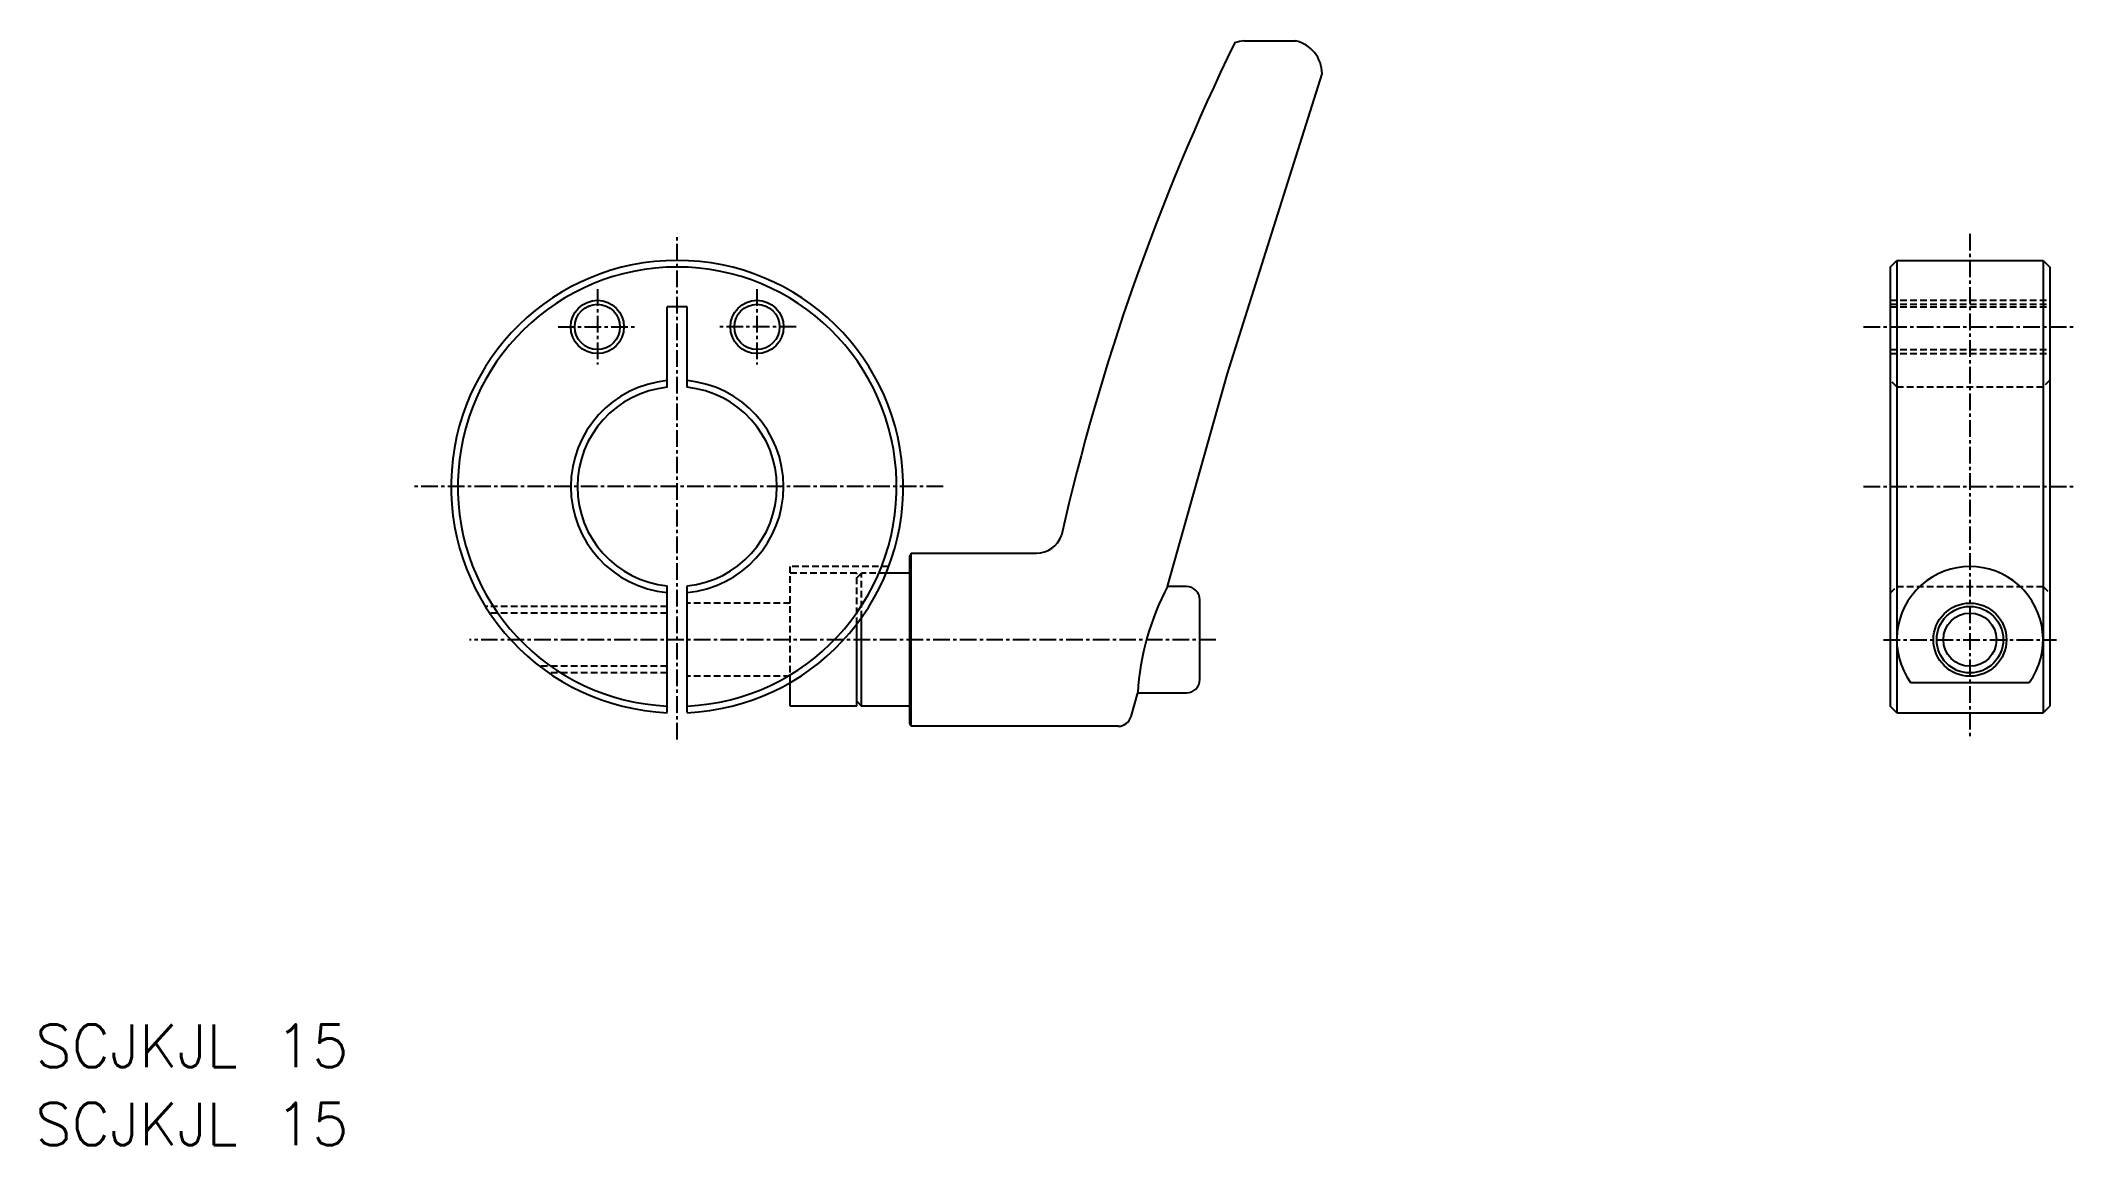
# Model space of a CAD drawing. Extents: x 10 to 163, y -98 to -15.
import ezdxf

# ---------------------------------------------------------------- set-up
doc = ezdxf.new("R2010")
doc.units = 0
doc.linetypes.add('CENTER', pattern=[2, 1.25, -0.25, 0.25, -0.25])
doc.linetypes.add('DASHED', pattern=[0.75, 0.5, -0.25])
doc.layers.get('0').update_dxf_attribs({"linetype": 'CONTINUOUS'})
doc.layers.add('CENTER', color=1, linetype='CENTER')
doc.styles.get("Standard").update_dxf_attribs({"font": 'txt.shx', "bigfont": 'bigfont.shx'})

# ---------------------------------------------------------------- blocks, each defined once
blk = doc.blocks.new('CLDF')
at = {"color": 7, "linetype": 'CONTINUOUS'}
for p, q in [((25.14, 45), (28.99, 45)), ((23.89, 20), (31, 42.52)), ((19.38, 4), (23.89, 20)), ((0.09, 6.5), (0, 6.3)), ((0, -6.3), (0, 6.3)), ((0.09, 6.5), (9.51, 6.5)), ((0.09, -6.5), (0.09, 6.5)), ((20.8, 4), (19.38, 4)), ((21.8, -3), (21.8, 3)), ((16.63, -5.77), (17.13, -4)), ((17.13, -4), (20.8, -4)), ((0.09, -6.5), (0, -6.3)), ((15.67, -6.5), (0.09, -6.5))]:
    blk.add_line(p, q, dxfattribs=at)
for centre, radius, start, end in [((178.43, -30.15), 171.3, 154.0311, 167.1877), ((25.95, 39.05), 6, 97.7241, 104.6825), ((28.43, 42.49), 2.57, 0.645, 77.5412), ((9.51, 8.5), 2, 270, 340.621), ((36.81, -5.22), 19.72, 152.1114, 176.4391), ((20.8, 3), 1, 0, 90), ((20.8, -3), 1, 270, 0), ((15.67, -5.5), 1, 270, 344.2753)]:
    blk.add_arc(centre, radius, start, end, dxfattribs=at)

msp = doc.modelspace()

# ---------------------------------------------------------------- linework, layer by layer
at = {"color": 7, "linetype": 'CONTINUOUS'}
for p, q in [((148.82, -32.04), (149.32, -31.54)), ((148.82, -32.04), (148.82, -65.04)), ((149.32, -31.54), (149.32, -65.54)), ((149.32, -31.54), (160.32, -31.54)), ((160.32, -31.54), (160.32, -65.54)), ((160.32, -31.54), (160.82, -32.04)), ((160.82, -32.04), (160.82, -65.04)), ((56.86, -41.07), (56.86, -35.04)), ((58.36, -35.04), (56.86, -35.04)), ((58.36, -41.07), (58.36, -35.04)), ((75.11, -55.04), (73.31, -55.04)), ((56.86, -65.52), (56.86, -56)), ((58.36, -65.52), (58.36, -56)), ((71.11, -65.04), (71.11, -58.87)), ((71.47, -65.04), (71.47, -58.37)), ((66.11, -65.04), (66.11, -63.26)), ((150.36, -63.26), (159.27, -63.26)), ((71.11, -65.04), (66.11, -65.04)), ((71.11, -64.67), (71.47, -65.04)), ((75.11, -65.04), (71.47, -65.04)), ((149.32, -65.54), (148.82, -65.04)), ((149.32, -65.54), (160.32, -65.54)), ((160.32, -65.54), (160.82, -65.04))]:
    msp.add_line(p, q, dxfattribs=at)
at = {"color": 3, "linetype": 'DASHED'}
for p, q in [((148.82, -34.54), (160.82, -34.54)), ((148.82, -34.84), (160.82, -34.84)), ((148.82, -35.04), (160.82, -35.04)), ((148.82, -38.24), (160.82, -38.24)), ((148.82, -38.54), (160.82, -38.54)), ((149.32, -41.04), (148.82, -40.54)), ((149.32, -41.04), (160.32, -41.04)), ((160.82, -40.54), (160.32, -41.04)), ((66.11, -63.26), (66.11, -54.54)), ((73.51, -54.54), (66.11, -54.54)), ((71.11, -55.04), (66.11, -55.04)), ((71.11, -58.87), (71.11, -55.04)), ((71.11, -55.4), (71.47, -55.04)), ((71.47, -58.37), (71.47, -55.04)), ((73.31, -55.04), (71.47, -55.04)), ((148.82, -56.54), (149.32, -56.04)), ((149.32, -56.04), (160.32, -56.04)), ((160.32, -56.04), (160.82, -56.54)), ((56.86, -57.54), (43.18, -57.54)), ((56.86, -58.04), (43.51, -58.04)), ((66.11, -57.29), (58.36, -57.29)), ((56.86, -62.04), (47.27, -62.04)), ((56.86, -62.54), (47.96, -62.54)), ((66.11, -62.79), (58.36, -62.79))]:
    msp.add_line(p, q, dxfattribs=at)
at = {"color": 3, "linetype": 'CONTINUOUS'}
for centre, radius in [((51.61, -36.54), 2), ((63.61, -36.54), 2), ((154.82, -60.04), 2.5)]:
    msp.add_circle(centre, radius, dxfattribs=at)
at = {"color": 7, "linetype": 'CONTINUOUS'}
for centre, radius in [((51.61, -36.54), 1.7), ((63.61, -36.54), 1.7), ((154.82, -60.04), 2.75), ((154.82, -60.04), 2)]:
    msp.add_circle(centre, radius, dxfattribs=at)
for centre, radius, start, end in [((57.61, -48.54), 17, 272.5286, 267.4714), ((57.61, -48.54), 16.5, 272.6053, 267.3947), ((57.61, -48.54), 8, 95.3794, 264.6206), ((57.61, -48.54), 7.5, 95.7392, 264.2608), ((57.61, -48.54), 8, 275.3794, 84.6206), ((57.61, -48.54), 7.5, 275.7392, 84.2608), ((154.82, -60.04), 5.5, 324.1336, 215.8664)]:
    msp.add_arc(centre, radius, start, end, dxfattribs=at)
at = {"layer": 'CENTER', "color": 1, "linetype": 'CENTER'}
for p, q in [((57.61, -67.54), (57.61, -29.54)), ((154.82, -29.54), (154.82, -67.54)), ((51.61, -33.7), (51.61, -39.37)), ((63.61, -33.7), (63.61, -39.37)), ((48.65, -36.54), (54.56, -36.54)), ((66.56, -36.54), (60.65, -36.54)), ((146.82, -36.54), (162.82, -36.54)), ((77.61, -48.54), (37.61, -48.54)), ((146.82, -48.54), (162.82, -48.54)), ((98.11, -60.04), (41.99, -60.04)), ((148.32, -60.04), (161.32, -60.04))]:
    msp.add_line(p, q, dxfattribs=at)

# ---------------------------------------------------------------- block references
at = {"color": 7, "linetype": 'CONTINUOUS'}
msp.add_blockref('CLDF', (75.11, -60.04), dxfattribs=at)

# ---------------------------------------------------------------- texts
for p in [(9.34, -92.15), (9.34, -98.03)]:
    msp.add_text('SCJKJL 15', height=3.2, dxfattribs=at).set_placement(p)

doc.saveas('drawing.dxf')
